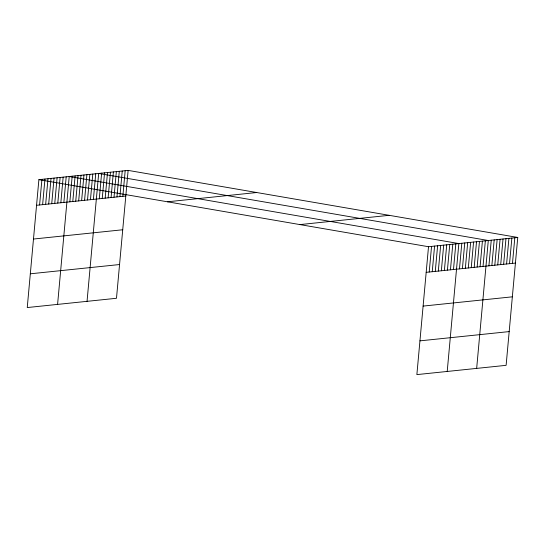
<?xml version="1.0" encoding="UTF-8"?>
<svg xmlns="http://www.w3.org/2000/svg" width="545" height="545" viewBox="0 0 545 545"><rect width="100%" height="100%" fill="white"/><g stroke="black" fill="none" stroke-linecap="round" stroke-linejoin="round"><path stroke-width="0.82" d="M128.13 170.394L38.886 179.666L27.25 307.55L116.487 298.279L128.13 170.394L517.75 237.45L506.114 365.334L416.87 374.606L428.513 246.722L517.75 237.45M39.587 204.975L41.924 179.346M42.626 204.654L44.956 179.033M45.657 204.341L47.994 178.719M48.696 204.028L51.026 178.399M51.727 203.714L54.057 178.086M54.759 203.394L57.096 177.772M57.797 203.081L60.127 177.459M60.829 202.767L63.159 177.139M63.86 202.454L66.197 176.825M57.593 304.396L69.229 176.512L458.849 243.567L447.213 371.452M69.842 201.827L72.172 176.205M72.785 201.527L75.121 175.899M75.735 201.221L78.064 175.592M78.678 200.914L81.007 175.286M81.621 200.608L83.957 174.979M84.57 200.301L86.9 174.679M87.513 199.995L89.843 174.373M90.456 199.688L92.786 174.066M93.399 199.381L95.736 173.76M87.043 301.337L98.679 173.453L488.3 240.509L476.664 368.393M99.292 198.775L101.622 173.147M102.235 198.469L104.565 172.84M105.178 198.162L107.515 172.533M108.128 197.855L110.458 172.227M111.071 197.549L113.401 171.92M114.014 197.242L116.351 171.62M116.964 196.936L119.294 171.314M119.907 196.629L122.237 171.007M122.85 196.323L125.18 170.701M429.215 272.03L431.545 246.401M432.246 271.71L434.576 246.088M435.285 271.396L437.615 245.775M438.316 271.083L440.646 245.454M441.348 270.77L443.685 245.141M444.386 270.449L446.716 244.828M447.418 270.136L449.748 244.514M450.449 269.823L452.786 244.194M453.488 269.509L455.818 243.881M459.462 268.889L461.799 243.261M462.412 268.583L464.742 242.954M465.355 268.276L467.685 242.648M468.298 267.97L470.635 242.341M471.248 267.663L473.578 242.034M474.191 267.357L476.521 241.735M477.134 267.05L479.464 241.428M480.077 266.743L482.414 241.122M483.027 266.437L485.357 240.815M488.913 265.831L491.249 240.202M491.856 265.524L494.192 239.895M494.806 265.217L497.135 239.589M497.748 264.911L500.078 239.282M500.692 264.604L503.028 238.976M503.641 264.298L505.971 238.676M506.584 263.991L508.914 238.369M509.527 263.685L511.857 238.063M512.47 263.378L514.807 237.756M36.556 205.288L125.793 196.016M167.465 201.793L256.702 192.521M33.483 239.037L122.727 229.765M299.934 224.588L389.178 215.323M30.322 273.801L119.559 264.536M426.176 272.343L515.42 263.072M423.111 306.092L512.348 296.821M419.943 340.857L509.18 331.592M38.886 179.666L428.513 246.722"/></g></svg>
